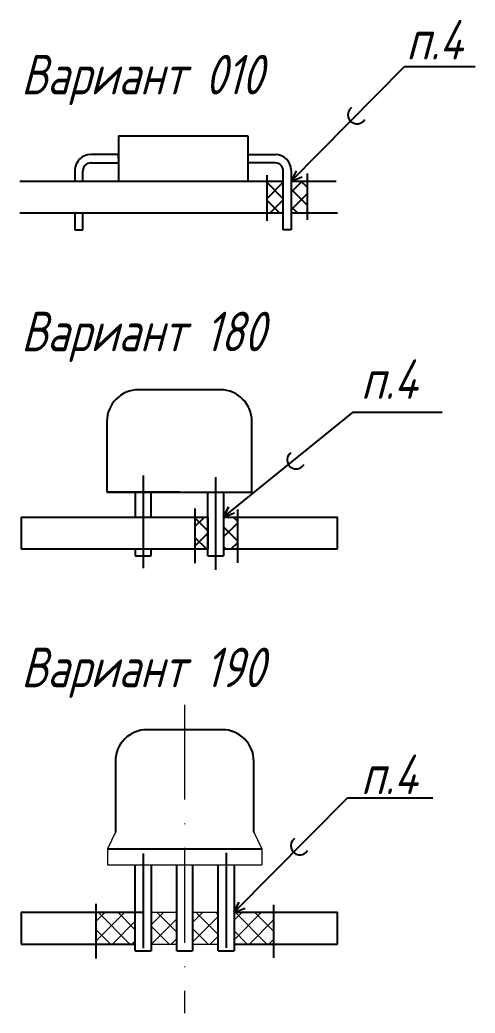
# Model space of a CAD drawing. Extents: x 882 to 2872, y 74 to 1007.
# Drawn here: x 1318.7 to 1376.3, y 179.9 to 305.6 of the extents above; entities that cross this region are included whole.
import ezdxf

# ---------------------------------------------------------------- set-up
doc = ezdxf.new("R2010")
doc.units = 0
doc.header["$MEASUREMENT"] = 0
doc.linetypes.add('ACAD_ISO10W100', pattern=[18, 12, -3, 0, -3])
doc.linetypes.add('осевая2', pattern=[28.575, 19.05, -3.175, 3.175, -3.175])
doc.layers.get('0').update_dxf_attribs({"linetype": 'CONTINUOUS'})
doc.layers.add('1-оси', color=7, linetype='осевая2', true_color=0x000000)
doc.layers.add('3-размеры', color=250, linetype='CONTINUOUS')
doc.layers.add('текст', color=7, linetype='CONTINUOUS', lineweight=30)
doc.layers.add('тонкая', color=7, linetype='CONTINUOUS', lineweight=20)
doc.styles.add('стиль1', font='romans.shx', dxfattribs={"width": 0.75, "oblique": 15, "height": 3.5})

msp = doc.modelspace()

# ---------------------------------------------------------------- hatches: boundary and pattern name
at = {"layer": '1-оси'}
h = msp.add_hatch(dxfattribs=at)
h.set_pattern_fill('ANSI37', color=256, scale=14)
h.set_pattern_definition([(45, (-3196.2439, -162.5835), (-1.2374369, 1.2374369), []), (135, (-3196.2439, -162.5835), (-1.2374369, -1.2374369), [])])
h.paths.add_polyline_path([(1342.51899, 242.70961), (1340.88997, 242.70961), (1340.88997, 238.67951), (1342.51899, 238.67951)])
h.paths.add_polyline_path([(1346.26353, 242.70961), (1344.51868, 242.70961), (1344.51868, 238.67951), (1346.26353, 238.67951)])
at = {"layer": '3-размеры'}
h = msp.add_hatch(dxfattribs=at)
h.set_pattern_fill('ANSI37', color=256, scale=0.5)
h.set_pattern_definition([(45, (215.0132, 23.5882), (-1.122532, 1.122532), []), (135, (215.0132, 23.5882), (-1.122532, -1.122532), [])])
h.paths.add_polyline_path([(1349.97421, 281.17951), (1352.07302, 281.17951), (1352.07302, 285.20961), (1349.97421, 285.20961)])
h.paths.add_polyline_path([(1353.07302, 281.17951), (1355.09896, 281.17951), (1355.09896, 285.20961), (1353.07302, 285.20961)])
at = {"layer": 'тонкая', "lineweight": 9}
h = msp.add_hatch(dxfattribs=at)
h.set_pattern_fill('ANSI37', color=256, scale=14)
h.set_pattern_definition([(45, (-1921.6575, 25.2096), (-1.2374369, 1.2374369), []), (135, (-1921.6575, 25.2096), (-1.2374369, -1.2374369), [])])
h.paths.add_polyline_path([(1333.3425, 192.70961), (1328.3425, 192.70961), (1328.3425, 188.67951), (1333.3425, 188.67951)])
h.paths.add_polyline_path([(1338.59265, 192.70961), (1335.34219, 192.70961), (1335.34219, 188.67951), (1338.59265, 188.67951)])
h.paths.add_polyline_path([(1343.8428, 192.70961), (1340.59234, 192.70961), (1340.59234, 188.67951), (1343.8428, 188.67951)])
h.paths.add_polyline_path([(1350.8425, 192.70961), (1345.8425, 192.70961), (1345.8425, 188.67951), (1350.8425, 188.67951)])

# ---------------------------------------------------------------- linework, layer by layer
for p, q in [((1353.07302, 285.20961), (1367.42303, 299.69571)), ((1367.42303, 299.69571), (1376.34705, 299.69571)), ((1331.22065, 290.95088), (1331.22065, 285.20961)), ((1331.22065, 290.95088), (1347.57302, 290.95088)), ((1347.57302, 290.95088), (1347.57302, 285.20961)), ((1331.22065, 288.58024), (1327.72065, 288.58024)), ((1331.22065, 288.08024), (1331.22065, 288.58024)), ((1347.57302, 288.58024), (1351.07302, 288.58024)), ((1325.72065, 286.58024), (1325.72065, 285.20961)), ((1327.72065, 287.519), (1331.22065, 287.519)), ((1351.07302, 287.519), (1347.57302, 287.519)), ((1353.07302, 286.58024), (1353.07302, 279.05437)), ((1326.72065, 285.20961), (1326.72065, 286.519)), ((1352.07302, 279.05437), (1352.07302, 286.519)), ((1353.69804, 286.49877), (1353.07302, 285.20961)), ((1353.07302, 285.20961), (1354.46964, 285.72778)), ((1318.7465, 285.20961), (1352.07302, 285.20961)), ((1331.22065, 285.20961), (1347.57302, 285.20961)), ((1353.07302, 285.20961), (1358.7465, 285.20961)), ((1318.7465, 281.17951), (1352.07302, 281.17951)), ((1325.72065, 281.17951), (1325.72065, 279.05437)), ((1326.72065, 279.05437), (1326.72065, 281.17951)), ((1353.07302, 281.17951), (1358.91781, 281.17951)), ((1325.72065, 279.05437), (1326.72065, 279.05437)), ((1353.07302, 279.05437), (1352.07302, 279.05437)), ((1344.10678, 258.80354), (1333.7544, 258.80354)), ((1344.51868, 242.70961), (1360.91944, 255.98529)), ((1360.91944, 255.98529), (1372.17849, 255.98529)), ((1329.7544, 254.80354), (1329.7544, 245.83686)), ((1348.10678, 245.83686), (1348.10678, 254.80354)), ((1329.7544, 245.83686), (1348.10678, 245.83686)), ((1329.7544, 245.83686), (1338.93059, 245.83686)), ((1334.3425, 245.83686), (1333.3425, 245.83686)), ((1333.3425, 245.83686), (1333.3425, 242.70961)), ((1335.34219, 242.73432), (1335.34219, 245.83686)), ((1338.93059, 245.83686), (1348.10678, 245.83686)), ((1342.51899, 237.81162), (1342.51899, 245.83686)), ((1344.51868, 245.83686), (1344.51868, 237.81162)), ((1344.51868, 242.70961), (1345.14371, 243.99877)), ((1345.14371, 243.99877), (1344.51868, 242.70961)), ((1318.93059, 242.70961), (1342.51899, 242.70961)), ((1318.93059, 242.70961), (1318.93059, 238.67951)), ((1333.3425, 242.70961), (1334.3425, 242.70961)), ((1334.3425, 242.70961), (1335.34219, 242.73432)), ((1342.51899, 242.70961), (1342.51899, 238.67951)), ((1344.51868, 242.70961), (1345.91531, 243.22778)), ((1344.51868, 242.70961), (1358.91781, 242.70961)), ((1344.51868, 242.70961), (1344.51868, 238.67951)), ((1358.91781, 238.67951), (1358.91781, 242.70961)), ((1318.93059, 238.67951), (1342.51899, 238.67951)), ((1333.3425, 238.67951), (1333.3425, 237.81162)), ((1333.3425, 237.81162), (1335.34219, 237.81162)), ((1335.34219, 237.81162), (1335.34219, 238.67951)), ((1342.51899, 237.81162), (1344.51868, 237.81162)), ((1344.51868, 238.67951), (1358.91781, 238.67951)), ((1344.3425, 215.80354), (1334.8425, 215.80354)), ((1330.8425, 211.80354), (1330.8425, 202.83686)), ((1348.3425, 202.83686), (1348.3425, 211.80354)), ((1345.8425, 192.70961), (1360.1925, 207.19571)), ((1360.1925, 207.19571), (1371.00283, 207.19571)), ((1329.8425, 200.70961), (1349.3425, 200.70961)), ((1333.3425, 187.81162), (1333.3425, 198.70961)), ((1335.34219, 198.70961), (1335.34219, 187.81162)), ((1338.59265, 187.81162), (1338.59265, 198.70961)), ((1340.59234, 198.70961), (1340.59234, 187.81162)), ((1343.8428, 187.81162), (1343.8428, 198.70961)), ((1345.8425, 198.70961), (1345.8425, 187.81162)), ((1345.8425, 192.70961), (1346.46752, 193.99877)), ((1346.46752, 193.99877), (1345.8425, 192.70961)), ((1318.93059, 192.70961), (1333.3425, 192.70961)), ((1318.93059, 192.70961), (1318.93059, 188.67951)), ((1333.3425, 192.70961), (1334.3425, 192.70961)), ((1345.8425, 192.70961), (1347.23912, 193.22778)), ((1345.8425, 192.70961), (1358.91781, 192.70961)), ((1345.8425, 192.70961), (1345.8425, 188.67951)), ((1358.91781, 188.67951), (1358.91781, 192.70961)), ((1318.93059, 188.67951), (1333.3425, 188.67951)), ((1345.8425, 188.67951), (1358.91781, 188.67951)), ((1333.3425, 187.81162), (1335.34219, 187.81162)), ((1338.59265, 187.81162), (1340.59234, 187.81162)), ((1343.8428, 187.81162), (1345.8425, 187.81162))]:
    msp.add_line(p, q)
for centre, radius, start, end in [((1361.39306, 293.5977), 1.14504, 126.7746823, 329.682441), ((1327.72065, 286.58024), 2, 90, 180), ((1351.07302, 286.58024), 2, 0, 90), ((1327.72065, 286.519), 1, 90, 180), ((1351.07302, 286.519), 1, 0, 90), ((1333.7544, 254.80354), 4, 90, 180), ((1344.10678, 254.80354), 4, 0, 90), ((1353.70751, 249.92546), 1.14504, 126.7746823, 329.682441), ((1334.8425, 211.80354), 4, 90, 180), ((1344.3425, 211.80354), 4, 0, 90), ((1354.16254, 201.0977), 1.14504, 126.7746823, 329.682441)]:
    msp.add_arc(centre, radius, start, end)
at = {"layer": '1-оси'}
for p, q in [((1349.97421, 285.97769), (1349.97421, 280.18902)), ((1355.09896, 286.1725), (1355.09896, 280.32817)), ((1334.3425, 247.9499), (1334.3425, 236.22449)), ((1343.51868, 247.76035), (1343.51868, 236.00786)), ((1338.93059, 245.83686), (1329.7544, 245.83686)), ((1340.88997, 243.77659), (1340.88997, 236.86928)), ((1346.26353, 243.64168), (1346.26353, 236.92325)), ((1328.3425, 193.77659), (1328.3425, 186.86928)), ((1350.8425, 193.64168), (1350.8425, 186.92325))]:
    msp.add_line(p, q, dxfattribs=at)
at = {"layer": '1-оси', "linetype": 'ACAD_ISO10W100'}
for p, q in [((1334.3425, 200.15677), (1334.3425, 185.20961)), ((1344.84264, 200.2197), (1344.84264, 185.20961))]:
    msp.add_line(p, q, dxfattribs=at)
at = {"layer": 'тонкая', "linetype": 'ACAD_ISO10W100', "lineweight": 9}
msp.add_line((1339.5925, 218.95173), (1339.5925, 179.94084), dxfattribs=at)
at = {"layer": 'тонкая', "lineweight": 9}
for p, q in [((1330.8425, 202.83686), (1329.8425, 200.70961)), ((1348.3425, 202.83686), (1349.3425, 200.70961)), ((1329.8425, 200.70961), (1329.8425, 198.70961)), ((1349.3425, 200.70961), (1349.3425, 198.70961)), ((1329.8425, 198.70961), (1349.3425, 198.70961)), ((1335.34219, 192.70961), (1338.59265, 192.70961)), ((1340.59234, 192.70961), (1343.8428, 192.70961)), ((1335.34219, 188.67951), (1338.59265, 188.67951)), ((1340.59234, 188.67951), (1343.8428, 188.67951))]:
    msp.add_line(p, q, dxfattribs=at)

# ---------------------------------------------------------------- texts
at = {"layer": 'текст', "style": 'стиль1', "oblique": 15, "width": 0.75}
for s, p in [('п.4', (1367.62409, 300.5917)), ('Вариант 010', (1318.91781, 296.17951)), ('Вариант 180', (1318.91781, 263.67951)), ('п.4', (1361.88944, 257.65196)), ('Вариант 190', (1318.91781, 221.17951)), ('п.4', (1361.88944, 207.65196))]:
    msp.add_text(s, height=5, dxfattribs=at).set_placement(p)

doc.saveas('drawing.dxf')
